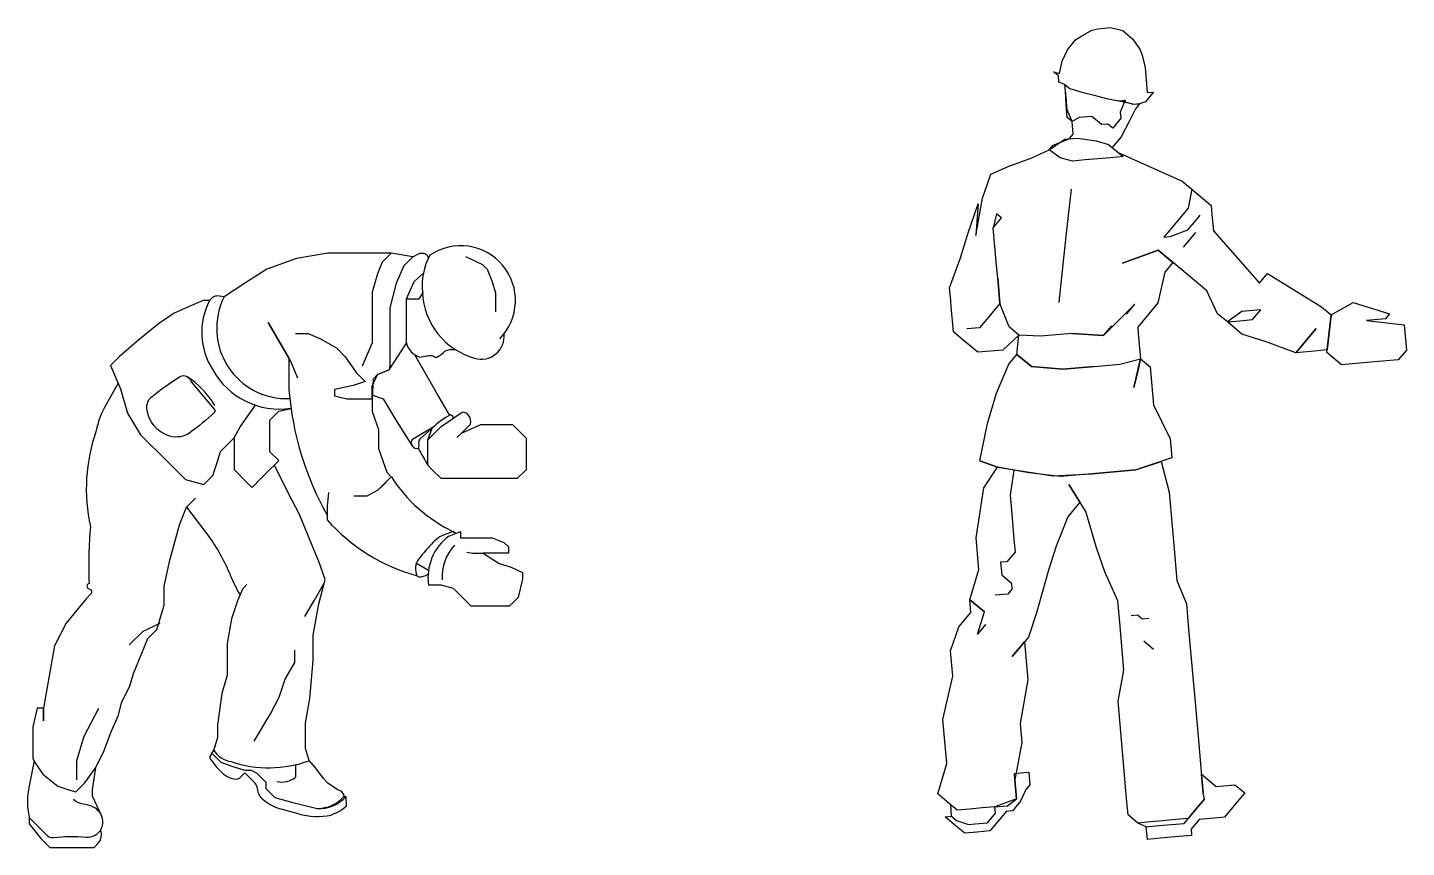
# Model space of a CAD drawing. Header units: millimetres. Extents: x 1863 to 12650, y 1010 to 8049.
# Drawn here: x 3910 to 6898, y 3508 to 5284 of the extents above; entities that cross this region are included whole.
import ezdxf

# ---------------------------------------------------------------- set-up
doc = ezdxf.new("R2010")
doc.units = ezdxf.units.MM

msp = doc.modelspace()

# ---------------------------------------------------------------- linework, layer by layer
at = {"color": 18, "true_color": 0x000000}
for p, q in [((6181.4, 5257.2), (6193, 5264.6)), ((6193, 5264.6), (6216.8, 5278.4)), ((6216.8, 5278.4), (6230.1, 5281.6)), ((6230.1, 5281.6), (6257.4, 5284.1)), ((6257.4, 5284.1), (6284, 5277.5)), ((6284, 5277.5), (6294.6, 5268.6)), ((6294.6, 5268.6), (6305.1, 5259.8)), ((6305.1, 5259.8), (6320.9, 5237.4)), ((6152.7, 5211.1), (6163.8, 5236.2)), ((6163.8, 5236.2), (6181.4, 5257.2)), ((6320.9, 5237.4), (6325.9, 5224.6)), ((6146.9, 5184.3), (6152.7, 5211.1)), ((6325.9, 5224.6), (6332.1, 5197.9)), ((6144.3, 5179.3), (6133.8, 5188.1)), ((6133.8, 5188.1), (6146.9, 5184.3)), ((6145.5, 5165.6), (6144.3, 5179.3)), ((6332.1, 5197.9), (6334.5, 5170.6)), ((6334.5, 5170.6), (6336.9, 5143.2)), ((6158.3, 5160.8), (6145.5, 5165.6)), ((6159.6, 5147.1), (6158.3, 5160.8)), ((6158.3, 5160.8), (6168.9, 5152)), ((6159.6, 5147.1), (6158.3, 5160.8)), ((6160.8, 5133.4), (6159.6, 5147.1)), ((6160.9, 5117), (6159.6, 5147.1)), ((6168.9, 5152), (6195.2, 5144.4)), ((6195.2, 5144.4), (6221.8, 5137.4)), ((6336.9, 5143.2), (6350.6, 5144.4)), ((6350.6, 5144.4), (6341.8, 5133.9)), ((6163.2, 5106.1), (6160.8, 5133.4)), ((6163.3, 5089.6), (6160.9, 5117)), ((6221.8, 5137.4), (6248.4, 5130.7)), ((6248.4, 5130.7), (6275.3, 5125.3)), ((6275.3, 5125.3), (6289, 5126.5)), ((6287.6, 5123.2), (6275.3, 5125.3)), ((6275.3, 5125.3), (6309.8, 5118)), ((6289, 5126.5), (6278.5, 5101.1)), ((6306.3, 5117.7), (6287.6, 5123.2)), ((6320, 5118.9), (6306.3, 5117.7)), ((6309.8, 5118), (6320, 5118.9)), ((6320, 5118.9), (6311.2, 5108.3)), ((6333, 5123.4), (6320, 5118.9)), ((6341.8, 5133.9), (6333, 5123.4)), ((6173.8, 5080.8), (6163.2, 5106.1)), ((6173.8, 5080.8), (6163.3, 5089.6)), ((6189.5, 5089.2), (6173.8, 5080.8)), ((6176.2, 5053.5), (6173.8, 5080.8)), ((6216.8, 5091.7), (6189.5, 5089.2)), ((6237.9, 5074), (6216.8, 5091.7)), ((6279.7, 5087.5), (6262, 5066.4)), ((6278.5, 5101.1), (6279.7, 5087.5)), ((6299.2, 5083.7), (6280.4, 5047.1)), ((6311.2, 5108.3), (6299.2, 5083.7)), ((6167.4, 5042.9), (6176.2, 5053.5)), ((6251.5, 5075.2), (6237.9, 5074)), ((6262, 5066.4), (6251.5, 5075.2)), ((6124.3, 5019.1), (6158.4, 5042.2)), ((6124.3, 5019.1), (6133.1, 5029.6)), ((6133.1, 5029.6), (6167.4, 5042.9)), ((6158.4, 5042.2), (6185.7, 5044.6)), ((6185.7, 5044.6), (6226.5, 5039)), ((6226.5, 5039), (6252.8, 5031)), ((6252.8, 5031), (6273.8, 5013.4)), ((6280.4, 5047.1), (6261.1, 5024)), ((6035.1, 4983.5), (6086.8, 5002.1)), ((6086.8, 5002.1), (6124.3, 5019.1)), ((6148.4, 5001.7), (6124.3, 5019.1)), ((6175, 4994.9), (6148.4, 5001.7)), ((6202.3, 4997.3), (6175, 4994.9)), ((6257, 5002.2), (6202.3, 4997.3)), ((6284.3, 5004.6), (6257, 5002.2)), ((6273.8, 5013.4), (6412.2, 4951.3)), ((6273.8, 5013.4), (6284.3, 5004.6)), ((5979.7, 4914.9), (5997.6, 4966.8)), ((5997.6, 4966.8), (6035.1, 4983.5)), ((6171.9, 4934.3), (6160.9, 4838.9)), ((6412.2, 4951.3), (6433.2, 4933.7)), ((6433.2, 4933.7), (6425.7, 4893.2)), ((6433.2, 4933.7), (6475.3, 4898.4)), ((5948.2, 4837.3), (5970.6, 4902.2)), ((5965.4, 4833.8), (5979.7, 4914.9)), ((5970.6, 4902.2), (5965.4, 4833.8)), ((6010.2, 4880.4), (6003.1, 4850.6)), ((6003.1, 4850.6), (6020.7, 4871.6)), ((6020.7, 4871.6), (6010.2, 4880.4)), ((6425.7, 4893.2), (6399.3, 4861.6)), ((6442.6, 4867), (6451.4, 4877.5)), ((6475.3, 4898.4), (6477.7, 4871.1)), ((6477.7, 4871.1), (6480.2, 4843.7)), ((6006.7, 4809.6), (6003.1, 4850.6)), ((6399.3, 4861.6), (6372.9, 4830.1)), ((6386.5, 4831.3), (6425, 4845.9)), ((6425, 4845.9), (6442.6, 4867)), ((6480.2, 4843.7), (6580.1, 4730.7)), ((5931.9, 4785), (5948.2, 4837.3)), ((6160.9, 4838.9), (6153.7, 4770.6)), ((6372.9, 4830.1), (6386.5, 4831.3)), ((6415.7, 4808.6), (6442.2, 4840.2)), ((4493.4, 4784), (4428.9, 4760.6)), ((4561, 4795.4), (4493.4, 4784)), ((4629.7, 4795.4), (4561, 4795.4)), ((4698.3, 4795.4), (4629.7, 4795.4)), ((4698.3, 4795.4), (4678.9, 4776)), ((4745.2, 4787.2), (4698.3, 4795.4)), ((4745.2, 4787.2), (4725.8, 4767.8)), ((4859.1, 4787.9), (4896.5, 4770.5)), ((5908.5, 4720.5), (5931.9, 4785)), ((6010.3, 4768.6), (6006.7, 4809.6)), ((6360.7, 4802), (6283.5, 4773.5)), ((6283.5, 4773.5), (6360.7, 4802)), ((6402.8, 4766.7), (6360.7, 4802)), ((6360.7, 4802), (6392.3, 4775.5)), ((4428.9, 4760.6), (4382.6, 4731.1)), ((4678.9, 4776), (4668.9, 4750.5)), ((4725.8, 4767.8), (4708.9, 4730.3)), ((4748, 4734.2), (4768.3, 4752.4)), ((4896.5, 4770.5), (4906.2, 4760.8)), ((4906.2, 4760.8), (4916.7, 4735.5)), ((6012.7, 4741.3), (6010.3, 4768.6)), ((6153.7, 4770.6), (6145.2, 4688.7)), ((6374.7, 4754.5), (6360.1, 4687.5)), ((6392.3, 4775.5), (6374.7, 4754.5)), ((6434.4, 4740.3), (6402.8, 4766.7)), ((6580.1, 4730.7), (6597.8, 4751.7)), ((6597.8, 4751.7), (6714.4, 4679.4)), ((4382.6, 4731.1), (4336.7, 4701.1)), ((4668.9, 4750.5), (4657.2, 4711)), ((4708.9, 4730.3), (4695.4, 4677.1)), ((4731.3, 4696.6), (4748, 4734.2)), ((4916.7, 4735.5), (4924.7, 4709.3)), ((6017.6, 4686.6), (6012.7, 4741.3)), ((6012.7, 4741.3), (6017.6, 4686.6)), ((6465.9, 4713.9), (6434.4, 4740.3)), ((4290.9, 4692.7), (4265.8, 4681.7)), ((4304.7, 4692.7), (4290.9, 4692.7)), ((4657.2, 4711), (4657.2, 4656.1)), ((4731.3, 4641.7), (4731.3, 4696.6)), ((4731.3, 4641.7), (4731.3, 4696.6)), ((4731.3, 4696.6), (4758.8, 4696.6)), ((4758.8, 4696.6), (4768.3, 4711.2)), ((4924.7, 4709.3), (4924.7, 4695.5)), ((4924.7, 4695.5), (4924.7, 4668.1)), ((5910.9, 4693.1), (5908.5, 4720.5)), ((5912.1, 4679.5), (5910.9, 4693.1)), ((6489.4, 4664.3), (6465.9, 4713.9)), ((4227.9, 4665.5), (4194.1, 4642.1)), ((4265.8, 4681.7), (4227.9, 4665.5)), ((4695.4, 4677.1), (4695.4, 4635.9)), ((5916.9, 4624.8), (5912.1, 4679.5)), ((6000, 4665.5), (5973.5, 4634)), ((6017.6, 4686.6), (6000, 4665.5)), ((6037.6, 4635.5), (6017.6, 4686.6)), ((6309.7, 4684.6), (6242.2, 4617.1)), ((6292.1, 4663.6), (6309.7, 4684.6)), ((6360.1, 4687.5), (6316.1, 4634.9)), ((6510.5, 4646.7), (6489.4, 4664.3)), ((6541.7, 4668.9), (6510.5, 4646.7)), ((6582.7, 4672.5), (6541.7, 4668.9)), ((6565.1, 4651.5), (6582.7, 4672.5)), ((6714.4, 4679.4), (6735.4, 4661.8)), ((6726.3, 4579.9), (6735.4, 4661.8)), ((6735.4, 4661.8), (6727, 4585.7)), ((6735.4, 4661.8), (6783.2, 4688.7)), ((6783.2, 4688.7), (6861.7, 4663.9)), ((6861.7, 4663.9), (6852.9, 4653.3)), ((4194.1, 4642.1), (4151.7, 4607.3)), ((4459.3, 4598), (4431.9, 4645.5)), ((4431.9, 4645.5), (4476.8, 4568)), ((4657.2, 4656.1), (4657.2, 4601.2)), ((4695.4, 4635.9), (4695.4, 4594.7)), ((4731.3, 4600.5), (4731.3, 4641.7)), ((4731.3, 4600.5), (4731.3, 4641.7)), ((5973.5, 4634), (5946.2, 4631.6)), ((6058.6, 4617.9), (6037.6, 4635.5)), ((6242.2, 4617.1), (6259.8, 4638.1)), ((6316.1, 4634.9), (6317.3, 4621.2)), ((6510.5, 4646.7), (6537.8, 4649.1)), ((6542, 4620.2), (6510.5, 4646.7)), ((6537.8, 4649.1), (6565.1, 4651.5)), ((6658.6, 4579.7), (6702.7, 4632.3)), ((6702.7, 4632.3), (6658.6, 4579.7)), ((6852.9, 4653.3), (6811.9, 4649.7)), ((6811.9, 4649.7), (6893.7, 4640.1)), ((6893.7, 4640.1), (6898.5, 4585.4)), ((4151.7, 4607.3), (4109.8, 4571.8)), ((4491, 4621.2), (4518.5, 4621.2)), ((4518.5, 4621.2), (4543.8, 4610.5)), ((4543.8, 4610.5), (4579.6, 4590.4)), ((5938, 4607.2), (5916.9, 4624.8)), ((5969.5, 4580.7), (5938, 4607.2)), ((6058.6, 4617.9), (6024.2, 4585.6)), ((6054.3, 4576.1), (6058.6, 4617.9)), ((6105.4, 4615.5), (6058.6, 4617.9)), ((6173.7, 4621.5), (6105.4, 4615.5)), ((6173.7, 4621.5), (6242.2, 4617.1)), ((6242.2, 4617.1), (6173.7, 4621.5)), ((6317.3, 4621.2), (6322.1, 4566.5)), ((6594.3, 4603.5), (6542, 4620.2)), ((6658.6, 4579.7), (6594.3, 4603.5)), ((4480.1, 4562.4), (4459.3, 4598)), ((4579.6, 4590.4), (4599, 4570.9)), ((4657.2, 4601.2), (4635.6, 4550.8)), ((4694.2, 4542.8), (4731.3, 4600.5)), ((4694.2, 4542.8), (4731.3, 4600.5)), ((4695.4, 4594.7), (4695.4, 4553.6)), ((5996.9, 4583.2), (5969.5, 4580.7)), ((6024.2, 4585.6), (5996.9, 4583.2)), ((6036.6, 4555.1), (6054.3, 4576.1)), ((6054.3, 4576.1), (6085.8, 4549.7)), ((6085.8, 4549.7), (6054.3, 4576.1)), ((6699.6, 4583.3), (6658.6, 4579.7)), ((6727, 4585.7), (6699.6, 4583.3)), ((6757.9, 4553.5), (6726.3, 4579.9)), ((6898.5, 4585.4), (6880.9, 4564.4)), ((4109.8, 4571.8), (4090.4, 4552.4)), ((4090.4, 4552.4), (4111.5, 4501.7)), ((4476.8, 4568), (4476.8, 4540.6)), ((4495.9, 4524.4), (4480.1, 4562.4)), ((4599, 4570.9), (4622.4, 4537)), ((4668.9, 4532.3), (4694.2, 4542.8)), ((4694.2, 4542.8), (4668.9, 4532.3)), ((4695.4, 4553.6), (4694.2, 4542.8)), ((6009.9, 4491.9), (6036.6, 4555.1)), ((6085.8, 4549.7), (6154.2, 4544)), ((6154.2, 4544), (6085.8, 4549.7)), ((6154.2, 4544), (6222.5, 4550)), ((6222.5, 4550), (6154.2, 4544)), ((6222.5, 4550), (6277.2, 4554.9)), ((6277.2, 4554.9), (6322.1, 4566.5)), ((6308.1, 4504.5), (6322.1, 4566.5)), ((6322.1, 4566.5), (6315.4, 4536.7)), ((6315.4, 4536.7), (6322.1, 4566.5)), ((6322.1, 4566.5), (6343.1, 4548.9)), ((6343.1, 4548.9), (6346.8, 4507.9)), ((6812.5, 4558.3), (6757.9, 4553.5)), ((6880.9, 4564.4), (6812.5, 4558.3)), ((4476.8, 4540.6), (4476.8, 4499.4)), ((4641.8, 4517.6), (4615.9, 4508.7)), ((4622.4, 4537), (4632.1, 4527.3)), ((4632.1, 4527.3), (4641.8, 4517.6)), ((4657.3, 4507.4), (4668.9, 4532.3)), ((4659.2, 4522.6), (4657.3, 4480)), ((4668.9, 4532.3), (4659.2, 4522.6)), ((6315.4, 4536.7), (6308.1, 4504.5)), ((4111.5, 4501.7), (4127, 4449)), ((4615.9, 4508.7), (4575.7, 4499.8)), ((4575.7, 4499.8), (4575.7, 4486.1)), ((4575.7, 4486.1), (4602.4, 4480)), ((4657.3, 4480), (4657.3, 4507.4)), ((5990.7, 4426.1), (6009.9, 4491.9)), ((6346.8, 4507.9), (6350.4, 4466.9)), ((4371, 4419.2), (4404, 4466.1)), ((4435.6, 4433.9), (4455, 4453.3)), ((4455, 4453.3), (4481.3, 4459.2)), ((4455, 4453.3), (4481.3, 4459.2)), ((4602.4, 4480), (4629.9, 4480)), ((4629.9, 4480), (4657.3, 4480)), ((4657.3, 4480), (4657.3, 4452.5)), ((4657.3, 4452.5), (4670.8, 4413.6)), ((6350.4, 4466.9), (6386.7, 4393)), ((4127, 4449), (4155.4, 4402.1)), ((4435.6, 4420.1), (4435.6, 4433.9)), ((4806.7, 4420), (4851.9, 4451.1)), ((4870.1, 4425.2), (4850.7, 4405.8)), ((4850.7, 4405.8), (4893, 4424)), ((4893, 4424), (4934.2, 4424)), ((4934.2, 4424), (4961.6, 4424)), ((4961.6, 4424), (4990.8, 4394.9)), ((5973.8, 4345.5), (5990.7, 4426.1)), ((4155.4, 4402.1), (4213.6, 4343.8)), ((4328.8, 4365.9), (4358, 4395.1)), ((4358, 4395.1), (4371, 4419.2)), ((4358, 4395.1), (4358, 4367.6)), ((4435.6, 4392.7), (4435.6, 4420.1)), ((4435.6, 4365.3), (4435.6, 4392.7)), ((4670.8, 4413.6), (4670.8, 4386.2)), ((4744.6, 4392.7), (4792.9, 4421.7)), ((4777.6, 4390.9), (4806.7, 4420)), ((4777.6, 4390.9), (4787.4, 4416.5)), ((4850.7, 4405.8), (4841, 4396.1)), ((4990.8, 4394.9), (4990.8, 4367.5)), ((6386.7, 4393), (6390.3, 4352)), ((4320.3, 4339.9), (4328.8, 4365.9)), ((4358, 4367.6), (4358, 4326.4)), ((4455, 4345.9), (4435.6, 4365.3)), ((4670.8, 4386.2), (4670.8, 4372.5)), ((4670.8, 4372.5), (4689, 4320.7)), ((4777.6, 4363.4), (4777.6, 4390.9)), ((4777.6, 4370.5), (4777.6, 4390.9)), ((4777.6, 4336), (4777.6, 4363.4)), ((4990.8, 4367.5), (4990.8, 4326.3)), ((4213.6, 4343.8), (4252.4, 4305)), ((4311.6, 4313.9), (4320.3, 4339.9)), ((4435.6, 4326.4), (4445.3, 4336.1)), ((4445.3, 4336.1), (4455, 4345.9)), ((4474.7, 4277.8), (4445.3, 4336.1)), ((4787.3, 4326.3), (4777.6, 4336)), ((6012.6, 4331.7), (5973.8, 4345.5)), ((5973.8, 4345.5), (6012.6, 4331.7)), ((6012.6, 4331.7), (5973.8, 4345.5)), ((6390.3, 4352), (6312.3, 4325.8)), ((6312.3, 4325.8), (6367, 4344.2)), ((6367, 4344.2), (6384, 4277.7)), ((4252.4, 4305), (4292.2, 4294.4)), ((4292.2, 4294.4), (4311.6, 4313.9)), ((4358, 4326.4), (4387.1, 4297.3)), ((4396.8, 4287.6), (4416.2, 4307)), ((4416.2, 4307), (4435.6, 4326.4)), ((4669.6, 4281.9), (4698.7, 4311)), ((4698.7, 4311), (4679.3, 4291.6)), ((4689, 4320.7), (4698.7, 4311)), ((4806.7, 4306.9), (4787.3, 4326.3)), ((4834.1, 4306.9), (4806.7, 4306.9)), ((4875.3, 4306.9), (4834.1, 4306.9)), ((4930.2, 4306.9), (4875.3, 4306.9)), ((4971.3, 4306.9), (4930.2, 4306.9)), ((4990.8, 4326.3), (4971.3, 4306.9)), ((5982.7, 4287.1), (6012.6, 4331.7)), ((6080.1, 4319.4), (6012.6, 4331.7)), ((6012.6, 4331.7), (6132.4, 4313.2)), ((6047.9, 4325.3), (6039.5, 4271.1)), ((6148.3, 4311.3), (6080.1, 4319.4)), ((6132.4, 4313.2), (6216.6, 4317.4)), ((6216.6, 4317.4), (6148.3, 4311.3)), ((6312.3, 4325.8), (6216.6, 4317.4)), ((6216.6, 4317.4), (6312.3, 4325.8)), ((4387.1, 4297.3), (4396.8, 4287.6)), ((4499.9, 4229.1), (4474.7, 4277.8)), ((4669.6, 4281.9), (4645.3, 4269.2)), ((4679.3, 4291.6), (4669.6, 4281.9)), ((5965.8, 4178.6), (5982.7, 4287.1)), ((6203.8, 4235.8), (6167.2, 4293.9)), ((6167.2, 4293.9), (6191.1, 4256)), ((6384, 4277.7), (6394.9, 4154.7)), ((4239.6, 4206.8), (4254.8, 4245)), ((4254.8, 4245), (4274.2, 4264.4)), ((4645.3, 4269.2), (4617.8, 4269.2)), ((6039.5, 4271.1), (6043.1, 4230.1)), ((6191.1, 4256), (6164.7, 4224.4)), ((4520.5, 4178.2), (4499.9, 4229.1)), ((6043.1, 4230.1), (6045.5, 4202.7)), ((6164.7, 4224.4), (6139.5, 4160.6)), ((6227, 4156.8), (6203.8, 4235.8)), ((4217.7, 4127.4), (4239.6, 4206.8)), ((4823.2, 4182.4), (4848.7, 4192.6)), ((4848.7, 4192.6), (4848.7, 4178.9)), ((6045.5, 4202.7), (6047.9, 4175.4)), ((4541.5, 4127.5), (4520.5, 4178.2)), ((4848.7, 4178.9), (4876.1, 4178.9)), ((4876.1, 4178.9), (4889.8, 4178.9)), ((4889.8, 4178.9), (4917.3, 4178.9)), ((4917.3, 4178.9), (4942.8, 4168.9)), ((4942.8, 4168.9), (4952.5, 4159.2)), ((4952.5, 4159.2), (4952.5, 4145.4)), ((5971.8, 4110.3), (5965.8, 4178.6)), ((6047.9, 4175.4), (6050.3, 4148)), ((6139.5, 4160.6), (6122.6, 4108.4)), ((6245.1, 4105), (6227, 4156.8)), ((6394.9, 4154.7), (6401, 4086.4)), ((4206.7, 4073.6), (4217.7, 4127.4)), ((4555.1, 4088.6), (4541.5, 4127.5)), ((4911.4, 4145.4), (4897.6, 4145.4)), ((4897.6, 4145.4), (4932.1, 4122.9)), ((4938.8, 4145.4), (4911.4, 4145.4)), ((4952.5, 4145.4), (4938.8, 4145.4)), ((6032.7, 4127), (6019.1, 4125.8)), ((6019.1, 4125.8), (6021.5, 4098.5)), ((6050.3, 4148), (6032.7, 4127)), ((4932.1, 4122.9), (4958.4, 4115.1)), ((4958.4, 4115.1), (4983.3, 4103.6)), ((4983.3, 4103.6), (4983.3, 4089.8)), ((5952.3, 4044.5), (5971.8, 4110.3)), ((6021.5, 4098.5), (6042.5, 4080.8)), ((6122.6, 4108.4), (6096.5, 4015.9)), ((6273, 4042.3), (6245.1, 4105)), ((4206.7, 4032.5), (4206.7, 4073.6)), ((4376.2, 4067.8), (4365.5, 4042.5)), ((4385.9, 4077.5), (4376.2, 4067.8)), ((4532.1, 4043.9), (4553, 4080.6)), ((4541.6, 4035.4), (4555.1, 4088.6)), ((4806.6, 4076.3), (4779.1, 4076.3)), ((4833.1, 4069.2), (4806.6, 4076.3)), ((4842.8, 4059.5), (4833.1, 4069.2)), ((4983.3, 4089.8), (4973.6, 4049.8)), ((6043.7, 4067.2), (6034.9, 4056.7)), ((6042.5, 4080.8), (6043.7, 4067.2)), ((6401, 4086.4), (6421.8, 4035.6)), ((4037.2, 4046.9), (3993.8, 3993.7)), ((4046.9, 4056.6), (4037.2, 4046.9)), ((4365.5, 4042.5), (4352.2, 4003.5)), ((4511.2, 4008.4), (4532.1, 4043.9)), ((4529.4, 3967.9), (4541.6, 4035.4)), ((4871.9, 4030.4), (4842.8, 4059.5)), ((4963.9, 4040.1), (4954.2, 4030.4)), ((4973.6, 4049.8), (4963.9, 4040.1)), ((5954.7, 4017.2), (5952.3, 4044.5)), ((5952.3, 4044.5), (5983.9, 4018.1)), ((5983.9, 4018.1), (5952.3, 4044.5)), ((6034.9, 4056.7), (6007.6, 4054.2)), ((6277.8, 3987.7), (6273, 4042.3)), ((6421.8, 4035.6), (6426.6, 3980.9)), ((4190.5, 3980), (4206.7, 4032.5)), ((4885.6, 4030.4), (4871.9, 4030.4)), ((4926.8, 4030.4), (4885.6, 4030.4)), ((4954.2, 4030.4), (4926.8, 4030.4)), ((5928.3, 3985.6), (5954.7, 4017.2)), ((5968.7, 3969.7), (5983.9, 4018.1)), ((6096.5, 4015.9), (6079.6, 3963.7)), ((6302.3, 4010.8), (6316, 4012)), ((6316, 4012), (6326.5, 4003.2)), ((6326.5, 4003.2), (6340.2, 4004.4)), ((3993.8, 3993.7), (3969.1, 3944.7)), ((4160, 3975.7), (4130.9, 3946.6)), ((4197.3, 3993.1), (4160, 3975.7)), ((4171.1, 3960.6), (4190.5, 3980)), ((4352.2, 4003.5), (4342.7, 3949.5)), ((5910.7, 3933.6), (5928.3, 3985.6)), ((5986.3, 3990.7), (5968.7, 3969.7)), ((6280.2, 3960.3), (6277.8, 3987.7)), ((6426.6, 3980.9), (6435.1, 3885.2)), ((3969.1, 3944.7), (3961.5, 3904.2)), ((4144.9, 3897.2), (4171.1, 3960.6)), ((4342.7, 3949.5), (4342.7, 3880.9)), ((4529.4, 3913), (4529.4, 3967.9)), ((6079.6, 3963.7), (6044.4, 3921.6)), ((6044.4, 3921.6), (6070.8, 3953.2)), ((6070.8, 3953.2), (6074.4, 3912.2)), ((6286.3, 3892), (6280.2, 3960.3)), ((6329.6, 3955.3), (6350.7, 3937.6)), ((4489.4, 3908.3), (4489.4, 3935.7)), ((5915.5, 3879), (5910.7, 3933.6)), ((3961.5, 3904.2), (3944.7, 3809.7)), ((4139.7, 3884.5), (4144.9, 3897.2)), ((4468.4, 3872.8), (4489.4, 3908.3)), ((4522.3, 3831), (4529.4, 3913)), ((6074.4, 3912.2), (6078.1, 3871.2)), ((6273.5, 3824.6), (6286.3, 3892)), ((6435.1, 3885.2), (6439.9, 3830.5)), ((4114.2, 3821.1), (4132, 3858.2)), ((4132, 3858.2), (4139.7, 3884.5)), ((4342.7, 3880.9), (4331.5, 3841.3)), ((4455.4, 3833.8), (4468.4, 3872.8)), ((5894.2, 3785.3), (5915.5, 3879)), ((6078.1, 3871.2), (6061.1, 3776.6)), ((4331.5, 3841.3), (4321.7, 3773.4)), ((4436.8, 3797.1), (4455.4, 3833.8)), ((4512.5, 3777), (4522.3, 3831)), ((6439.9, 3830.5), (6447.2, 3748.5)), ((3931, 3809.7), (3921.5, 3769.6)), ((3944.7, 3809.7), (3931, 3809.7)), ((3944.7, 3809.7), (3944.7, 3782.2)), ((3944.7, 3782.2), (3944.7, 3809.7)), ((4064.2, 3808.8), (4032.2, 3748.1)), ((4107.8, 3794.4), (4114.2, 3821.1)), ((4401.1, 3738.5), (4436.8, 3797.1)), ((6286.8, 3674.2), (6273.5, 3824.6)), ((3921.5, 3769.6), (3921.5, 3742.2)), ((4091.1, 3756.7), (4107.8, 3794.4)), ((4321.7, 3773.4), (4321.7, 3745.9)), ((4512.5, 3735.8), (4512.5, 3777)), ((5902.6, 3689.6), (5894.2, 3785.3)), ((6061.1, 3776.6), (6064.7, 3735.6)), ((3921.5, 3742.2), (3921.5, 3701)), ((4032.2, 3748.1), (4016.2, 3695.6)), ((4076.4, 3718.3), (4091.1, 3756.7)), ((4321.7, 3745.9), (4313.7, 3719.6)), ((4512.5, 3722.1), (4512.5, 3735.8)), ((6064.7, 3735.6), (6050.2, 3654.6)), ((6447.2, 3748.5), (6453.2, 3680.2)), ((4058.5, 3681.2), (4076.4, 3718.3)), ((4305.2, 3704.2), (4313.7, 3719.6)), ((4313.7, 3719.6), (4305.2, 3704.2)), ((4309.7, 3712.3), (4329.1, 3692.9)), ((4520.8, 3696), (4512.5, 3722.1)), ((3924.7, 3695.4), (3913.8, 3641.6)), ((3921.5, 3701), (3928.3, 3689.1)), ((3928.3, 3689.1), (3943.8, 3666.5)), ((4016.2, 3695.6), (4016.2, 3668.1)), ((4034.6, 3647.7), (4058.5, 3681.2)), ((4051.1, 3633), (4058.5, 3681.2)), ((4329.1, 3692.9), (4355, 3683.7)), ((4355, 3683.7), (4381, 3675.1)), ((4490.8, 3687.4), (4490.8, 3673.7)), ((4535.3, 3679.4), (4520.8, 3696)), ((4551.4, 3657.1), (4535.3, 3679.4)), ((5882.7, 3624), (5902.6, 3689.6)), ((6453.2, 3680.2), (6458, 3625.5)), ((3943.8, 3666.5), (3975.9, 3640.7)), ((4015.2, 3628.3), (4034.6, 3647.7)), ((4016.2, 3668.1), (4016.2, 3654.4)), ((4381, 3675.1), (4394.7, 3675.1)), ((4394.7, 3675.1), (4407.1, 3669.1)), ((4407.1, 3669.1), (4426.5, 3649.7)), ((4426.5, 3649.7), (4426.5, 3635.9)), ((4490.8, 3673.7), (4490.8, 3659.9)), ((4561.1, 3647.4), (4551.4, 3657.1)), ((4583.8, 3632), (4561.1, 3647.4)), ((6048.9, 3668.3), (6052.7, 3668.6)), ((6050.2, 3654.6), (6048.9, 3668.3)), ((6050.2, 3654.6), (6053.8, 3613.6)), ((6053.8, 3613.6), (6050.2, 3654.6)), ((6052.7, 3668.6), (6080, 3671)), ((6080, 3671), (6082.4, 3643.7)), ((6289.2, 3646.9), (6286.8, 3674.2)), ((6292.8, 3605.9), (6289.2, 3646.9)), ((6458, 3625.5), (6454.4, 3666.5)), ((6454.4, 3666.5), (6486, 3640.1)), ((3975.9, 3640.7), (4001.9, 3632)), ((4001.9, 3632), (4015.2, 3628.3)), ((4051.1, 3619.3), (4051.1, 3633)), ((4070.9, 3576.9), (4051.1, 3619.3)), ((4426.5, 3635.9), (4445.9, 3616.5)), ((4445.9, 3616.5), (4485.5, 3605.6)), ((5903.7, 3606.4), (5882.7, 3624)), ((6073.6, 3633.2), (6062.5, 3608.1)), ((6082.4, 3643.7), (6073.6, 3633.2)), ((6460.9, 3612.7), (6458, 3625.5)), ((6486, 3640.1), (6527, 3643.7)), ((6539.2, 3615.6), (6504, 3573.5)), ((6527, 3643.7), (6548, 3626.1)), ((6548, 3626.1), (6539.2, 3615.6)), ((4485.5, 3605.6), (4538.1, 3592.6)), ((5924.7, 3588.8), (5903.7, 3606.4)), ((5912.9, 3575.4), (5911.2, 3600.1)), ((5952.1, 3591.2), (5924.7, 3588.8)), ((5979.4, 3593.6), (5952.1, 3591.2)), ((6006.8, 3596), (5979.4, 3593.6)), ((6053.8, 3613.6), (6006.8, 3596)), ((6006.8, 3596), (6034.1, 3598.4)), ((6008, 3582.4), (6006.8, 3596)), ((6031.2, 3585.8), (6013.6, 3564.8)), ((6044.8, 3587), (6031.2, 3585.8)), ((6034.1, 3598.4), (6053.8, 3613.6)), ((6062.5, 3608.1), (6044.8, 3587)), ((6295.2, 3578.6), (6292.8, 3605.9)), ((6416.8, 3560.1), (6443.2, 3591.7)), ((6443.2, 3591.7), (6425.6, 3570.6)), ((6443.2, 3591.7), (6460.9, 3612.7)), ((6460.9, 3612.7), (6443.2, 3591.7)), ((3913.8, 3573), (3933.2, 3553.6)), ((3913.8, 3573), (3913.8, 3559.3)), ((3913.8, 3559.3), (3939.1, 3527.5)), ((5899.2, 3574.2), (5912.9, 3575.4)), ((5920.2, 3556.5), (5899.2, 3574.2)), ((5912.9, 3575.4), (5923.4, 3566.6)), ((5941.3, 3538.9), (5920.2, 3556.5)), ((5923.4, 3566.6), (5949.3, 3557.7)), ((5949.3, 3557.7), (5963, 3558.9)), ((5963, 3558.9), (5990.3, 3561.3)), ((5990.3, 3561.3), (6008, 3582.4)), ((6013.6, 3564.8), (5995.9, 3543.8)), ((6316.3, 3560.9), (6295.2, 3578.6)), ((6343.6, 3563.4), (6316.3, 3560.9)), ((6334.8, 3552.8), (6316.3, 3560.9)), ((6370.9, 3565.8), (6343.6, 3563.4)), ((6362.1, 3555.3), (6389.5, 3557.7)), ((6398.3, 3568.2), (6370.9, 3565.8)), ((6389.5, 3557.7), (6416.8, 3560.1)), ((6425.6, 3570.6), (6398.3, 3568.2)), ((6449.3, 3568.7), (6431.7, 3547.6)), ((6490.3, 3572.3), (6449.3, 3568.7)), ((6504, 3573.5), (6490.3, 3572.3)), ((3933.2, 3553.6), (3952.6, 3534.2)), ((3939.1, 3527.5), (3958.5, 3508.1)), ((5968.6, 3541.3), (5941.3, 3538.9)), ((5995.9, 3543.8), (5968.6, 3541.3)), ((6334.8, 3552.8), (6362.1, 3555.3)), ((6337.2, 3525.5), (6334.8, 3552.8)), ((6364.6, 3527.9), (6337.2, 3525.5)), ((6405.6, 3531.5), (6364.6, 3527.9)), ((6432.9, 3534), (6405.6, 3531.5)), ((6431.7, 3547.6), (6432.9, 3534)), ((3958.5, 3508.1), (3985.9, 3508.1)), ((3985.9, 3508.1), (4027.1, 3508.1)), ((4027.1, 3508.1), (4054.5, 3508.1)), ((4054.5, 3508.1), (4064.2, 3517.8))]:
    msp.add_line(p, q, dxfattribs=at)
for points in [[(4745.2, 4787.2), (4757.3, 4793.7, -0.256534), (4772.8, 4793.7, -0.307825), (4778.3, 4782.8, -0.734925)], [(4336.7, 4701.1), (4326.3, 4702.6, 0.295038), (4304.7, 4692.7, 1.248446)], [(4760.5, 4570.2), (4771.3, 4572.1, -0.024982), (4784.8, 4573.8, -0.215074), (4791.5, 4571.4, 0.308365), (4797.7, 4570.3, 0.116033), (4814.6, 4583.3, -0.148973), (4837.4, 4586.6, -1.6343)], [(4106.4, 4514.1), (4077.3, 4461.3, 0.080338), (4059.4, 4411.2, 0.140745), (4046.6, 4203.1, -0.272521), (4046.6, 4203.1, -0.325527), (4046.6, 4203.1, 0.031635), (4043.8, 4080, 0.802981), (4043.8, 4068.5, -0.613259), (4046.9, 4056.6, -0.024365)], [(4264.9, 4516.9), (4315.1, 4457.7, -0.392214), (4314.8, 4450.5, -0.040659), (4262.5, 4406.6, -0.22484), (4219, 4398.9, -0.312008), (4168.9, 4458.7, -0.251687), (4180.1, 4485.1, -0.033382), (4241.4, 4528.1, -0.279083), (4255.4, 4528.1, -0.165665), (4264.9, 4516.9, 0.397872)], [(4787.4, 4416.5), (4762.3, 4394.8, 0.22832), (4758.1, 4379.6, 0.267184), (4760.5, 4366.4, 0.007788), (4777.6, 4336, 0)], [(4254.8, 4245), (4300.7, 4184.2, -0.064771), (4349.6, 4098.3, 0.034688), (4370.8, 4055.1, 1.146559)], [(4837.7, 4188.2), (4832.9, 4192.1), (4813.5, 4185.1, 0.115275), (4789.7, 4169.5, 0.025695), (4758.3, 4133.1, 0.291414), (4754.8, 4096.2, 0.268108), (4758, 4094.1, 0.173902), (4778.3, 4100.3, 0.173902)], [(3924.7, 3695.4), (3913.8, 3641.6, 0.099732), (3913.8, 3573), (3952.6, 3534.2, 0.22903), (3966.4, 3529.4, -0.052356), (4037.2, 3530.2, 0.319028), (4070.8, 3549.6, 0.215501), (4070.9, 3576.9, 0.185035), (4051.5, 3596.3, 0.07583), (4031, 3602, -0.157826), (4009.6, 3611.8, 6.434003)], [(4305.2, 3704.2, 0.236659), (4306.9, 3699.5), (4320, 3682.2, 0.140242), (4352.7, 3657.5, 0.226442), (4370.3, 3658.8), (4381.3, 3669.9)], [(4497.5, 3580.6), (4457, 3591.9, -0.110407), (4421.3, 3611.1, -0.191393), (4408.6, 3635.5, 0.153235), (4403.2, 3648.1), (4381.3, 3669.9)], [(4596.7, 3619.1), (4600.2, 3618.6), (4601.1, 3596.7, -0.101247), (4568.3, 3578.2, 6.701186)]]:
    msp.add_lwpolyline(points, format="xyb", dxfattribs=at)
for points in [[(4749.1, 4575.7), (4787.6, 4508.1), (4798.9, 4488.4), (4824.8, 4443.7)], [(4657.7, 4488.1), (4680.8, 4479.8), (4707.6, 4435.4), (4744.7, 4376.9)], [(4779.1, 4108), (4753, 4123.4)]]:
    msp.add_lwpolyline(points, dxfattribs=at)
for centre, radius, start, end in [((4849, 4692.8), 118.7, 315.551, 124.113), ((4906.8, 4723.6), 141.5, 151.5519, 185.3192), ((4435.7, 4623.7), 148, 152.2339, 213.0824), ((4472.3, 4632.3), 152.1, 153.1264, 272.3558), ((4921.2, 4717.3), 155.3, 182.5243, 254.2334), ((4893.6, 4615.5), 49.8, 252.9728, 5.7884), ((4773.4, 4611.9), 43.6, 195.0969, 252.7842), ((4456, 4622.6), 164.9, 208.8837, 278.8008), ((4152.2, 4368.6), 190.1, 30.4972, 57.0893), ((5140.3, 4553), 665.7, 184.6169, 209.2276), ((4891.7, 4312.4), 147.3, 115.9315, 135.0442), ((4825.2, 4436.2), 8.93, 16.0507, 76.9488), ((4850.7, 4430.9), 20.2, 343.8208, 86.5891), ((4754.5, 4384.9), 12.6, 141.6266, 284.0973), ((4974.4, 4487), 327.1, 212.5674, 244.3743), ((5023.2, 4222.9), 463.9, 173.3434, 180.6286), ((4862.9, 4487.8), 406.2, 221.6517, 254.5713), ((4890.8, 4092.2), 112.8, 126.82, 188.0731), ((4913, 4092.9), 104.6, 137.9033, 182.7128), ((4889, 4299), 153.8, 259.9172, 273.2253), ((4359.2, 3745.7), 52.4, 209.8113, 261.7305), ((4433.2, 3938.5), 257.9, 251.565, 289.8539), ((4462, 3695.1), 45.4, 255.8686, 309.322), ((4539.3, 3668), 75.4, 269.0644, 319.5346), ((4543.8, 3666.1), 73.8, 265.5148, 319.9014), ((4580.4, 3615.7), 16.6, 11.6008, 78.3992), ((4538.1, 3727.5), 152.3, 254.5476, 281.4295), ((4044.8, 3534.6), 25.7, 318.9621, 24.0448)]:
    msp.add_arc(centre, radius, start, end, dxfattribs=at)

doc.saveas('drawing.dxf')
